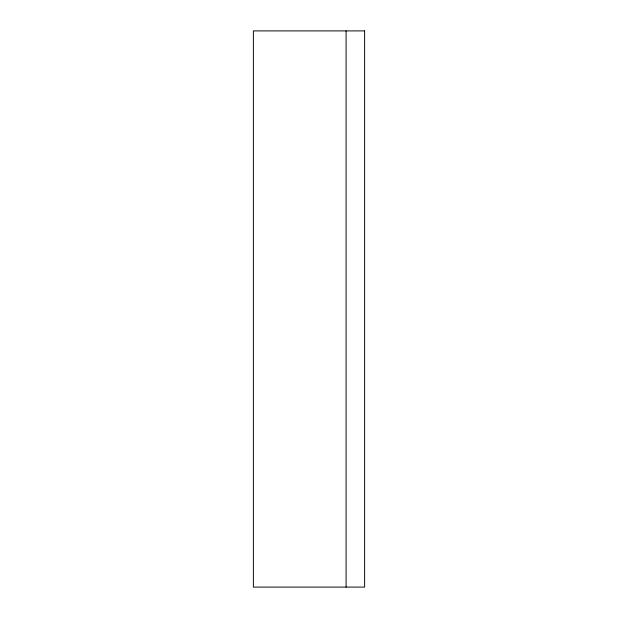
<?xml version="1.0" encoding="UTF-8"?>
<svg xmlns="http://www.w3.org/2000/svg" width="618" height="618" viewBox="0 0 618 618"><rect width="100%" height="100%" fill="white"/><g stroke="black" fill="none" stroke-linecap="round" stroke-linejoin="round"><path stroke-width="0.93" d="M346.08 30.9L346.08 587.1M364.62 30.9L253.38 30.9L253.38 587.1L364.62 587.1L364.62 30.9"/></g></svg>
